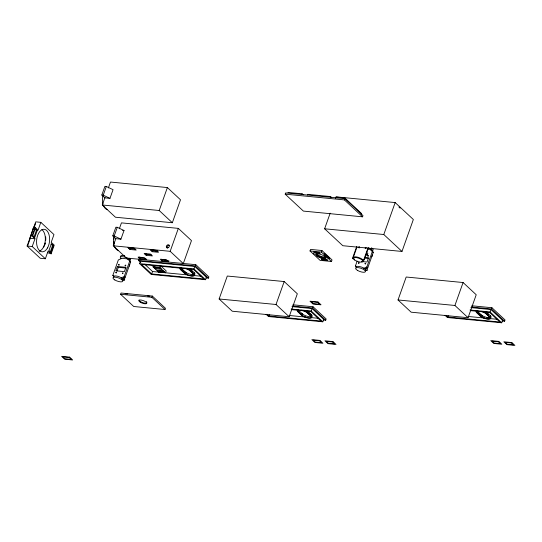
<?xml version="1.0" encoding="UTF-8"?>
<svg xmlns="http://www.w3.org/2000/svg" width="542" height="542" viewBox="0 0 542 542"><rect width="100%" height="100%" fill="white"/><g stroke="black" fill="none" stroke-linecap="round" stroke-linejoin="round"><path stroke-width="0.81" d="M33.618 227.112L29.857 238.284L34.979 238.778L32.222 246.529L45.352 258.758L48.116 251L51.144 253.825L54.241 245.14L51.205 242.321L53.97 234.571L40.833 222.342L35.711 221.847L32.954 229.598L33.618 227.139L35.04 227.274L38.075 230.093L40.833 222.342M117.39 266.461L115.859 270.804L124.396 271.63L125.927 267.294L117.39 266.461L118.319 267.328L126.076 268.08M117.045 270.946L118.319 267.328M122.729 280.018L124.321 280.173L124.85 278.683L123.63 277.551M129.247 266.224L129.775 264.733M365.376 270.431L366.968 270.587L367.496 269.096L366.277 267.965M371.893 256.637L372.422 255.147M45.352 258.758L40.237 258.256L27.1 246.034L32.669 230.391M27.656 245.729L30.758 237.023M34.139 227.525L35.548 223.575M34.979 238.778L31.951 235.953L35.04 227.274M33.956 237.294L36.382 230.472L34.864 229.063M37.235 230.553L34.81 237.376L32.784 235.499L35.216 228.677L37.235 230.553L36.382 230.472M43.78 247.037L45.189 243.08M50.121 252.342L52.547 245.519L51.029 244.11M53.401 245.601L50.975 252.423L48.949 250.546L51.382 243.724L53.401 245.601L52.547 245.519M101.815 195.039L104.904 186.353L106.327 186.495L113.054 189.673L109.965 198.358L104.843 197.857L101.815 195.039L103.237 195.174L109.965 198.358M103.224 195.181L106.327 186.475M108.38 187.938L110.473 182.044L167.376 187.559L180.506 199.788L172.336 222.735L115.439 217.22L102.302 204.991L105.026 197.342M112.777 235.858L115.873 227.179L117.296 227.315L124.023 230.492L120.934 239.178L115.812 238.683L112.777 235.858L114.199 236L120.934 239.178M114.186 236.007L117.289 227.294M205.946 277.89L208.453 278.134L208.894 276.894L195.764 264.665L126.408 258.039L113.271 245.811L115.812 238.683M119.342 228.758L121.442 222.87L178.338 228.378L191.475 240.607L183.304 263.554L170.168 251.325L113.271 245.811M113.922 276.495L112.831 275.424L118.346 259.923L121.855 258.338L127.546 258.886L128.474 259.753M128.928 248.527L129.26 247.599L130.27 248.534L134.965 248.995M129.938 249.469L127.919 247.586L134.179 248.195L136.198 250.072L129.938 249.469L130.27 248.534M121.401 277.795L124.206 276.528L129.728 261.027L130.656 261.888L125.134 277.396L121.632 278.981M120.588 294.265L121.029 293.026L152.322 296.061L165.452 308.283L165.012 309.523L133.718 306.494L120.588 294.265L151.882 297.301L165.012 309.523M139.111 258.006L139.443 257.077L140.453 258.019L145.934 258.548M140.812 262.613L138.42 260.39L138.867 259.151M140.127 258.947L138.102 257.064L144.362 257.674L146.381 259.557L140.127 258.947L140.453 258.019M139.599 263.642L140.459 261.224L194.802 266.488L206.414 277.301L205.553 279.719L151.218 274.455L139.599 263.642L193.934 268.907L205.553 279.719M172.336 222.735L159.206 210.506L167.376 187.559M145.154 254.381L145.486 253.453L146.496 254.388L151.191 254.848M146.171 255.323L144.145 253.439L150.405 254.049L152.424 255.926L146.171 255.323L146.496 254.388M151.198 250.756L151.53 249.821L152.539 250.763L158.02 251.292M152.214 251.691L150.188 249.815L156.448 250.418L158.467 252.301L152.214 251.691L152.539 250.763M158.711 272.145L152.986 266.82L153.427 265.573M151.685 273.94L141.415 264.374L193.474 269.421L203.745 278.981L151.685 273.94L152.546 271.522L144.687 264.205M155.554 268.778L153.799 267.145L159.605 267.714L161.36 269.34L155.554 268.778L155.886 267.85L154.714 266.759M161.306 260.16L161.638 259.225L162.647 260.167L168.122 260.702M159.815 267.477L160.479 265.621L166.204 270.946L165.54 272.809L159.815 267.477L152.986 266.82M168.908 260.777L168.576 261.705L162.315 261.095L162.647 260.167M158.921 271.915L157.173 270.282L162.973 270.844L164.727 272.477L158.921 271.915L159.253 270.986L164.118 271.454M151.882 297.301L152.322 296.061M170.168 251.325L178.338 228.378M181.272 269.896L181.712 268.656A5.23 1.721 19.6 0 1 181.204 268.066A5.23 1.721 19.6 0 0 181.272 269.896L184.639 273.032A5.23 1.721 19.6 0 0 191.434 275.797A5.23 1.721 19.6 0 0 193.176 273.859L189.808 270.729A5.23 1.721 19.6 0 0 185.486 268.48M184.639 273.032L185.079 271.793L181.712 268.656M180.093 268.094A5.928 1.951 19.6 0 0 180.703 269.841L184.07 272.978A5.928 1.951 19.6 0 0 191.766 276.115A5.928 1.951 19.6 0 0 193.745 273.913L190.377 270.783L190.818 269.543A5.928 1.951 19.6 0 0 189.91 268.832M193.934 268.907L194.802 266.488M208.453 278.134L195.323 265.905L195.764 264.665M193.745 273.913L194.185 272.673L190.818 269.543M219.124 298.981L227.294 276.034L284.191 281.549L297.328 293.778L289.157 316.724L232.254 311.21L219.124 298.981L276.02 304.496L289.157 316.724M285.194 194.165L285.641 192.918L344.814 198.657L362.998 215.587L362.557 216.827L303.385 211.089L285.194 194.165L344.373 199.896L362.557 216.827M301.894 194.415L302.118 193.799L287.89 192.417M307.585 194.971L307.809 194.348L330.566 196.556L331.69 197.6M291.427 309.624L310.735 311.501L321.013 321.06L268.947 316.013L269.381 314.807M276.02 304.496L284.191 281.549M310.004 250.966L310.552 249.415L321.934 250.519L332.036 259.923L331.487 261.474L320.105 260.37L310.004 250.966L321.379 252.071L331.487 261.474M330.342 197.173L330.566 196.556M335.437 198.399L335.993 196.841L395.165 202.579L413.35 219.51L401.981 251.447L342.808 245.709L324.617 228.785L330.166 213.202M336.033 197.728L336.257 197.105L344.787 197.932L361.629 213.609L361.189 214.849M301.467 310.227A5.23 1.721 19.6 0 1 307.07 312.802L310.437 315.939A5.23 1.721 19.6 0 1 308.696 317.876A5.23 1.721 19.6 0 1 301.901 315.112L298.534 311.975L298.981 310.735A5.23 1.721 19.6 0 1 298.473 310.139M321.379 252.071L321.934 250.519M301.901 315.112L302.348 313.872L298.981 310.735M344.346 199.171L344.787 197.932M344.373 199.896L344.814 198.657M297.904 309.848A5.928 1.951 19.6 0 0 297.964 311.921L301.338 315.058A5.928 1.951 19.6 0 0 309.035 318.188A5.928 1.951 19.6 0 0 311.006 315.993L307.639 312.856L308.08 311.616A5.928 1.951 19.6 0 0 307.178 310.912M329.461 258.338L329.34 258.676L324.075 253.317L329.461 258.338L327.835 258.175M312.063 308.561L323.682 319.38L322.822 321.799L311.203 310.979L312.063 308.561L292.002 306.616M313.025 306.745L326.162 318.967L325.722 320.207L312.585 307.985L313.025 306.745L292.944 304.794M311.006 315.993L311.447 314.753L308.08 311.616M356.67 246.657L352.469 258.466L354.427 258.934M352.801 258.778L357.009 246.969M356.568 266.908L355.477 265.837L357.131 261.19M368.384 248.073L364.183 259.882L363.845 259.571L368.052 247.762M365.769 254.95L367.368 255.106L367.896 253.622L366.771 252.572M363.35 268.527L366.853 266.942L372.374 251.441L373.303 252.301L367.781 267.809L364.976 269.076M401.981 251.447L383.797 234.517L395.165 202.579M398.018 299.963L406.188 277.016L463.085 282.531L476.222 294.76L468.051 317.707L411.154 312.192L398.018 299.963L454.914 305.478L468.051 317.707M470.321 310.613L489.629 312.483L499.907 322.043L447.841 316.995L448.275 315.79M454.914 305.478L463.085 282.531M481.642 311.542A5.23 1.721 19.6 0 1 485.964 313.784L489.331 316.921A5.23 1.721 19.6 0 1 487.59 318.859A5.23 1.721 19.6 0 1 480.801 316.094L477.427 312.958L477.875 311.718A5.23 1.721 19.6 0 1 477.184 310.6M486.072 311.894A5.928 1.951 19.6 0 1 486.973 312.599L490.341 315.735L489.9 316.975A5.928 1.951 19.6 0 1 487.929 319.17A5.928 1.951 19.6 0 1 480.232 316.04L480.673 314.8L477.861 312.185M480.801 316.094L481.242 314.855L477.875 311.718M489.9 316.975L486.533 313.845L486.973 312.599M490.957 309.55L502.576 320.363L501.716 322.781L490.097 311.968L490.957 309.55L470.896 307.605M491.919 307.727L505.056 319.949L504.616 321.189L491.479 308.967L491.919 307.727L471.838 305.776M358.899 246.806L358.804 247.694L359.326 246.847M365.443 247.437C364.095 248.554 366.778 248.338 365.681 247.396M102.302 204.991L159.206 210.506M324.617 228.785L383.797 234.517M367.754 249.069L370.193 249.306L371.121 250.167M122.56 230.357L124.023 230.492M364.691 257.328L368.574 257.707L367.042 262.043L361.609 261.522A5.196 1.707 19.6 0 0 362.266 261.488M364.847 258.121L368.723 258.493M361.406 259.333L363.845 259.571M362.557 259.726L364.183 259.882M319.712 257.389L326.209 258.019M322.029 257.965L325.281 258.283M30.528 235.817L31.951 235.953M27.1 246.034L32.222 246.529M164.287 259.869L165.967 260.031M138.42 260.39L195.323 265.905M51.144 253.825L47.479 252.626M155.886 267.85L160.859 268.331M152.546 271.522L187.81 274.936M194.531 275.587L201.245 276.237M471.398 307.023L491.479 308.967M470.036 310.024L490.097 311.968M468.017 316.453L484.812 318.079M489.846 318.567L497.407 319.299M502.102 320.952L504.616 321.189M501.716 322.781L447.38 317.517L444.935 315.241M292.504 306.034L312.585 307.985M291.142 309.035L311.203 310.979M125.222 293.784L127.566 294.015M147.492 296.013L149.836 296.237M289.123 315.471L305.918 317.097M310.952 317.585L318.513 318.317M323.208 319.963L325.722 320.207M322.822 321.799L268.486 316.535L266.041 314.252M366.209 247.796L365.565 247.904L365.491 248.554M359.664 247.159L358.879 247.498L359.143 248.006M398.912 207.017L400.118 208.135M486.404 312.544L488.654 314.638M480.232 316.04L476.858 312.903A5.928 1.951 19.6 0 1 476.797 310.83M446.032 315.308L447.841 316.995M302.118 193.799L303.235 194.842M366.243 254.062L367.368 255.106M366.853 266.942L367.781 267.809M365.139 268.886L366.968 270.587M355.477 265.837L356.406 266.705M313.174 253.114L314.374 254.232M307.51 311.562L310.878 314.699A5.23 1.721 19.6 0 1 311.569 315.817M267.138 314.326L268.947 316.013M190.249 269.482L192.491 271.576M181.143 268.602L184.51 271.738M168.576 261.705L166.55 259.821L160.296 259.218L162.315 261.095M124.206 276.528L125.134 277.396M122.492 278.473L124.321 280.173M112.831 275.424L113.759 276.291M370.193 249.306L373.303 252.301M127.546 258.886L130.656 261.888M156.95 251.014A5.23 1.721 19.6 0 1 157.722 250.878M155.825 251.041A5.928 1.951 19.6 0 1 156.374 250.709M118.4 250.458A11.152 6.382 -84.5 0 1 114.714 247.03M114.125 245.506A11.152 6.382 -84.5 0 1 113.955 236.204M114.091 243.521A10.454 5.982 -84.5 0 1 113.881 241.8M113.874 239.395A10.454 5.982 -84.5 0 1 113.996 238.182M107.431 209.639A11.152 6.382 -84.5 0 1 103.746 206.204M103 204.131A11.152 6.382 -84.5 0 1 102.994 195.384M45.684 236.888A12.026 6.883 -84.5 0 1 45.718 240.336M45.325 243.094A12.026 6.883 -84.5 0 1 44.993 244.422M41.836 229.591A11.328 6.484 -84.5 0 1 45.216 241.305A11.328 6.484 -84.5 0 1 39.126 251.285M167.329 248.189A1.741 1.308 -47.1 0 1 167.282 246.38A1.741 1.308 -47.1 0 1 169.07 245.363M146.936 302.734A4.18 1.375 19.6 0 1 142.715 302.626A4.18 1.375 19.6 0 1 139.05 300.051M146.435 301.603A4.18 1.375 19.6 0 1 146.733 301.928M353.675 258.317A5.196 1.707 19.6 0 1 358.594 257.457A5.196 1.707 19.6 0 1 362.767 261.346M326.101 256.623A5.23 1.721 19.6 0 1 321.027 256.393A5.23 1.721 19.6 0 1 316.386 253.392M325.227 256.027A5.23 1.721 19.6 0 1 322.138 257.748A5.23 1.721 19.6 0 1 316.006 253.968M316.155 253.663A5.23 1.721 19.6 0 1 316.487 253.432M325.986 256.556A5.23 1.721 19.6 0 1 321.779 257.287A5.23 1.721 19.6 0 1 316.169 253.995M324.773 255.221A5.23 1.721 19.6 0 1 325.756 256.142M113.481 277.084A5.196 1.707 19.6 0 1 119.125 276.745A5.196 1.707 19.6 0 1 122.614 280.499M120.927 258.636A5.196 1.707 19.6 0 1 125.114 257.226A5.196 1.707 19.6 0 1 129.457 261.271M129.843 258.216A5.196 1.707 19.6 0 1 129.897 260.031M120.764 256.623A5.196 1.707 19.6 0 1 124.701 255.749M368.614 247.938A5.196 1.707 19.6 0 1 372.103 251.684M372.496 248.629A5.196 1.707 19.6 0 1 372.544 250.445M371.378 247.809A5.196 1.707 19.6 0 1 371.995 248.216M356.358 267.877A5.196 1.707 19.6 0 1 361.345 267.01A5.196 1.707 19.6 0 1 365.261 270.912M193.67 274.448A5.23 1.721 19.6 0 1 185.079 271.793M194.185 272.673A5.928 1.951 19.6 0 1 194.246 274.747M193.365 274.902A5.928 1.951 19.6 0 1 192.207 274.869M186.59 273.134A5.928 1.951 19.6 0 1 185.418 272.443M186.936 268.757A5.928 1.951 19.6 0 1 190.377 270.783M490.314 317.226A5.23 1.721 19.6 0 1 486.208 317.28A5.23 1.721 19.6 0 1 481.242 314.855M488.369 317.93A5.928 1.951 19.6 0 1 487.021 317.72M482.753 316.196A5.928 1.951 19.6 0 1 481.574 315.505M490.341 315.735A5.928 1.951 19.6 0 1 490.95 317.483M481.635 311.298A5.928 1.951 19.6 0 1 486.533 313.845M477.427 312.958A5.23 1.721 19.6 0 1 478.152 310.993M311.42 316.237A5.23 1.721 19.6 0 1 307.314 316.298A5.23 1.721 19.6 0 1 302.348 313.872M302.68 314.523A5.928 1.951 19.6 0 1 301.779 313.818M311.447 314.753A5.928 1.951 19.6 0 1 312.057 316.501M302.741 310.315A5.928 1.951 19.6 0 1 307.639 312.856M298.534 311.975A5.23 1.721 19.6 0 1 298.479 310.146M115.825 272.565C116.3 274.177 117.201 271.108 115.825 272.565M118.562 264.814C119.037 266.427 119.938 263.358 118.562 264.814M122.37 273.202C122.844 274.814 123.745 271.738 122.37 273.202M125.107 265.451C125.581 267.064 126.482 263.988 125.107 265.451M358.472 262.978C358.946 264.591 359.847 261.522 358.472 262.978M365.017 263.615C365.491 265.228 366.392 262.152 365.017 263.615M367.754 255.865C368.228 257.477 369.129 254.401 367.754 255.865M319.38 252.579L313.689 252.023L314.529 252.809L320.22 253.365L319.38 252.579M326.955 259.632L321.264 259.083L322.111 259.862L327.795 260.417L326.955 259.632M317.985 301.975L309.99 301.203L313.039 304.035L321.033 304.814L317.985 301.975M317.632 302.368L311.372 301.765L313.391 303.642L319.651 304.252L317.632 302.368M511.851 342.571L503.857 341.792L506.906 344.631L514.9 345.403L511.851 342.571M498.776 341.392L490.781 340.62L493.83 343.459L501.824 344.231L498.776 341.392M511.499 342.964L505.239 342.354L507.258 344.238L513.518 344.841L511.499 342.964M498.423 341.785L492.163 341.182L494.182 343.066L500.442 343.669L498.423 341.785M332.957 341.589L324.963 340.81L328.012 343.648L336.006 344.421L332.957 341.589M319.882 340.41L311.887 339.638L314.936 342.476L322.93 343.249L319.882 340.41M332.605 341.982L326.345 341.372L328.364 343.255L334.624 343.858L332.605 341.982M319.529 340.803L313.269 340.2L315.288 342.077L321.548 342.686L319.529 340.803M69.6 357.131L61.632 356.358L64.661 359.183L72.628 359.956L69.6 357.131M69.247 357.524L62.987 356.914L65.013 358.797L71.266 359.4L69.247 357.524M47.527 247.951A11.328 6.484 -84.5 0 0 45.047 229.462A11.328 6.484 -84.5 0 0 36.707 244.239A11.328 6.484 -84.5 0 0 47.527 247.951M168.074 247.701A1.741 1.308 -47.1 0 0 169.029 245.018A1.741 1.308 -47.1 0 0 166.421 246.149A1.741 1.308 -47.1 0 0 168.074 247.701M140.283 302.226A4.18 1.375 19.6 0 0 146.713 303.357A4.18 1.375 19.6 0 0 141.401 300.099A4.18 1.375 19.6 0 0 140.283 302.226M354.658 260.004A5.196 1.707 19.6 0 0 362.876 261.739A5.196 1.707 19.6 0 0 356.778 257.646A5.196 1.707 19.6 0 0 354.658 260.004M317.273 256.427A5.23 1.721 19.6 0 0 325.546 258.175A5.23 1.721 19.6 0 0 319.407 254.056A5.23 1.721 19.6 0 0 317.273 256.427M114.755 279.923A5.196 1.707 19.6 0 0 122.736 281.325A5.196 1.707 19.6 0 0 116.144 277.28A5.196 1.707 19.6 0 0 114.755 279.923M357.402 270.336A5.196 1.707 19.6 0 0 365.383 271.738A5.196 1.707 19.6 0 0 358.79 267.694A5.196 1.707 19.6 0 0 357.402 270.336"/></g></svg>
